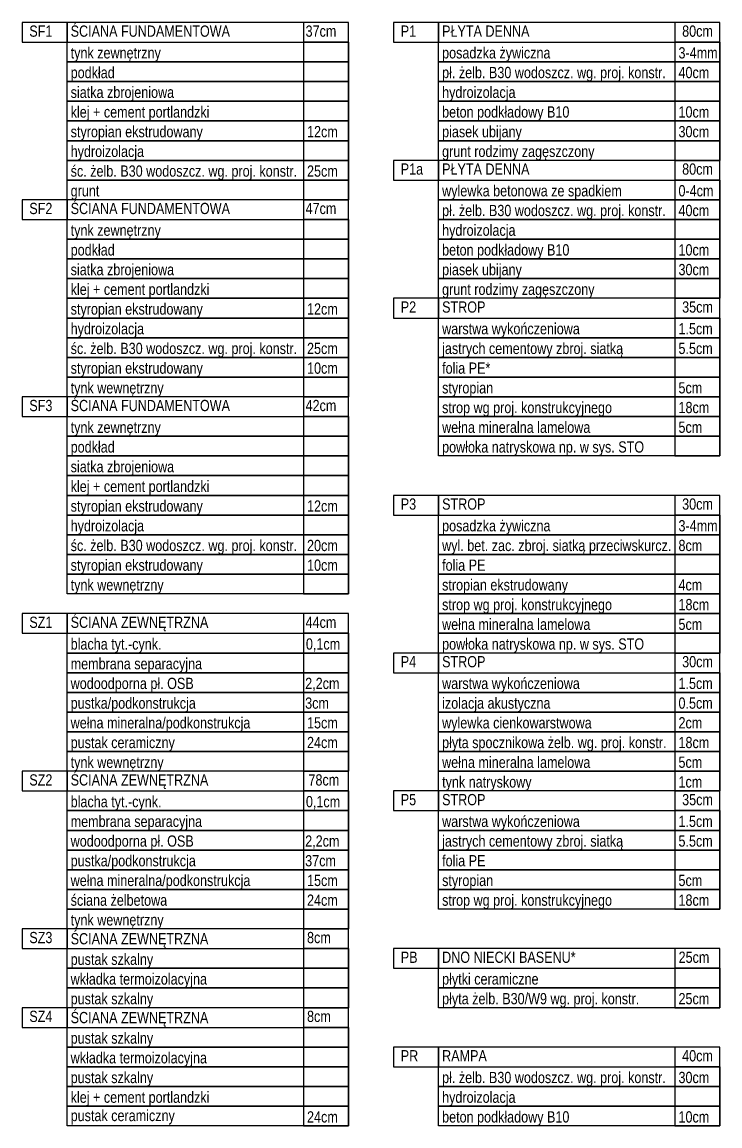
# Model space of a CAD drawing. Header units: millimetres. Extents: x 58205 to 122423, y 1055 to 94479.
# Drawn here: x 72986 to 73916, y 2447 to 3917 of the extents above; entities that cross this region are included whole.
import ezdxf

# ---------------------------------------------------------------- set-up
doc = ezdxf.new("R2010")
doc.units = ezdxf.units.MM
doc.layers.add('+48_OPISY', color=3, linetype='Continuous')
doc.layers.add('OPISY_ŚCIAN', color=3, linetype='Continuous')
doc.styles.add('WRP_ARIAL', font='ARIAL.TTF', dxfattribs={"width": 0.8})

# ---------------------------------------------------------------- blocks, each defined once
blk = doc.blocks.new('SCIANY_TAB')
at = {"layer": 'OPISY_ŚCIAN', "ltscale": 5}
for points in [[(-20, 0), (0, 0), (0, 8.75), (-20, 8.75)], [(0, 0), (125, 0), (125, 8.75), (0, 8.75)], [(105, 0), (125, 0), (125, 8.75), (105, 8.75)]]:
    blk.add_lwpolyline(points, close=True, dxfattribs=at)
at = {"layer": 'OPISY_ŚCIAN', "ltscale": 5, "style": 'WRP_ARIAL', "width": 0.8}
for tag, p in [('SYM', (-16.78, 2.4)), ('OPIS', (3.22, 2.4)), ('WYM', (108.22, 2.4))]:
    blk.add_attdef(tag, p, '', height=5, dxfattribs=at)
blk = doc.blocks.new('SCIANY_WARS')
at = {"layer": 'OPISY_ŚCIAN', "ltscale": 5}
for points in [[(125, -8.75), (0, -8.75), (0, 0), (125, 0)], [(105, -8.75), (125, -8.75), (125, 0), (105, 0)]]:
    blk.add_lwpolyline(points, close=True, dxfattribs=at)
at = {"layer": 'OPISY_ŚCIAN', "ltscale": 5, "style": 'WRP_ARIAL', "width": 0.8}
for tag, p in [('WARSTWA', (1.59, -7.24)), ('GR', (106.59, -7.24))]:
    blk.add_attdef(tag, p, '', height=5, dxfattribs=at)

msp = doc.modelspace()

# ---------------------------------------------------------------- block references
at = {"layer": '+48_OPISY'}
ref = msp.add_blockref('SCIANY_TAB', (73045.809, 3890.478), dxfattribs=dict(at, xscale=2.999999999985448, yscale=3, zscale=3.000000000001328))
ref.add_attrib('OPIS', 'ŚCIANA FUNDAMENTOWA', (73050.574, 3897.678), dxfattribs={"layer": 'OPISY_ŚCIAN', "ltscale": 5, "height": 15, "style": 'WRP_ARIAL', "width": 0.8})
ref.add_attrib('SYM', 'SF1', (72995.469, 3897.678), dxfattribs={"layer": 'OPISY_ŚCIAN', "ltscale": 5, "height": 15, "style": 'WRP_ARIAL', "width": 0.8})
ref.add_attrib('WYM', '37cm', (73363.649, 3897.678), dxfattribs={"layer": 'OPISY_ŚCIAN', "ltscale": 5, "height": 15, "style": 'WRP_ARIAL', "width": 0.8})
ref = msp.add_blockref('SCIANY_WARS', (73045.809, 3890.478), dxfattribs=dict(at, xscale=2.999999999985448, yscale=3, zscale=3.000000000001328))
ref.add_attrib('WARSTWA', 'tynk zewnętrzny', (73050.574, 3868.746), dxfattribs={"layer": 'OPISY_ŚCIAN', "ltscale": 5, "height": 15, "style": 'WRP_ARIAL', "width": 0.8})
ref = msp.add_blockref('SCIANY_WARS', (73045.809, 3864.228), dxfattribs=dict(at, xscale=2.999999999985448, yscale=3, zscale=3.000000000001328))
ref.add_attrib('WARSTWA', 'podkład', (73050.574, 3842.496), dxfattribs={"layer": 'OPISY_ŚCIAN', "ltscale": 5, "height": 15, "style": 'WRP_ARIAL', "width": 0.8})
ref = msp.add_blockref('SCIANY_WARS', (73045.809, 3837.978), dxfattribs=dict(at, xscale=2.999999999985448, yscale=3, zscale=3.000000000001328))
ref.add_attrib('WARSTWA', 'siatka zbrojeniowa', (73050.574, 3816.246), dxfattribs={"layer": 'OPISY_ŚCIAN', "ltscale": 5, "height": 15, "style": 'WRP_ARIAL', "width": 0.8})
ref = msp.add_blockref('SCIANY_WARS', (73045.809, 3811.728), dxfattribs=dict(at, xscale=2.999999999985448, yscale=3, zscale=3.000000000001328))
ref.add_attrib('WARSTWA', 'klej + cement portlandzki', (73050.574, 3789.996), dxfattribs={"layer": 'OPISY_ŚCIAN', "ltscale": 5, "height": 15, "style": 'WRP_ARIAL', "width": 0.8})
at = {"layer": '+48_OPISY', "xscale": 2.999999999985448, "yscale": 3, "zscale": 3.000000000001328}
for p, values in [((73045.809, 3785.478), {'WARSTWA': 'styropian ekstrudowany', 'GR': '12cm'}), ((73045.809, 3549.228), {'WARSTWA': 'styropian ekstrudowany', 'GR': '12cm'}), ((73045.809, 3286.728), {'WARSTWA': 'styropian ekstrudowany', 'GR': '12cm'}), ((73045.809, 2997.978), {'WARSTWA': 'wełna mineralna/podkonstrukcja', 'GR': '15cm'}), ((73045.809, 2971.728), {'WARSTWA': 'pustak ceramiczny', 'GR': '24cm'}), ((73045.809, 2787.978), {'WARSTWA': 'wełna mineralna/podkonstrukcja', 'GR': '15cm'}), ((73045.809, 2761.728), {'WARSTWA': 'ściana żelbetowa', 'GR': '24cm'})]:
    msp.add_blockref('SCIANY_WARS', p, dxfattribs=at).add_auto_attribs(values)
at = {"layer": '+48_OPISY'}
ref = msp.add_blockref('SCIANY_WARS', (73045.809, 3759.228), dxfattribs=dict(at, xscale=2.999999999985448, yscale=3, zscale=3.000000000001328))
ref.add_attrib('WARSTWA', 'hydroizolacja', (73050.574, 3737.496), dxfattribs={"layer": 'OPISY_ŚCIAN', "ltscale": 5, "height": 15, "style": 'WRP_ARIAL', "width": 0.8})
ref = msp.add_blockref('SCIANY_TAB', (73045.809, 3654.228), dxfattribs=dict(at, xscale=2.999999999985448, yscale=3, zscale=3.000000000001328))
ref.add_attrib('OPIS', 'ŚCIANA FUNDAMENTOWA', (73050.574, 3661.428), dxfattribs={"layer": 'OPISY_ŚCIAN', "ltscale": 5, "height": 15, "style": 'WRP_ARIAL', "width": 0.8})
ref.add_attrib('SYM', 'SF2', (72995.469, 3661.428), dxfattribs={"layer": 'OPISY_ŚCIAN', "ltscale": 5, "height": 15, "style": 'WRP_ARIAL', "width": 0.8})
ref.add_attrib('WYM', '47cm', (73363.649, 3661.428), dxfattribs={"layer": 'OPISY_ŚCIAN', "ltscale": 5, "height": 15, "style": 'WRP_ARIAL', "width": 0.8})
ref = msp.add_blockref('SCIANY_WARS', (73045.809, 3654.228), dxfattribs=dict(at, xscale=2.999999999985448, yscale=3, zscale=3.000000000001328))
ref.add_attrib('WARSTWA', 'tynk zewnętrzny', (73050.574, 3632.496), dxfattribs={"layer": 'OPISY_ŚCIAN', "ltscale": 5, "height": 15, "style": 'WRP_ARIAL', "width": 0.8})
ref = msp.add_blockref('SCIANY_WARS', (73045.809, 3627.978), dxfattribs=dict(at, xscale=2.999999999985448, yscale=3, zscale=3.000000000001328))
ref.add_attrib('WARSTWA', 'podkład', (73050.574, 3606.246), dxfattribs={"layer": 'OPISY_ŚCIAN', "ltscale": 5, "height": 15, "style": 'WRP_ARIAL', "width": 0.8})
ref = msp.add_blockref('SCIANY_WARS', (73045.809, 3601.728), dxfattribs=dict(at, xscale=2.999999999985448, yscale=3, zscale=3.000000000001328))
ref.add_attrib('WARSTWA', 'siatka zbrojeniowa', (73050.574, 3579.996), dxfattribs={"layer": 'OPISY_ŚCIAN', "ltscale": 5, "height": 15, "style": 'WRP_ARIAL', "width": 0.8})
ref = msp.add_blockref('SCIANY_WARS', (73045.809, 3575.478), dxfattribs=dict(at, xscale=2.999999999985448, yscale=3, zscale=3.000000000001328))
ref.add_attrib('WARSTWA', 'klej + cement portlandzki', (73050.574, 3553.746), dxfattribs={"layer": 'OPISY_ŚCIAN', "ltscale": 5, "height": 15, "style": 'WRP_ARIAL', "width": 0.8})
ref = msp.add_blockref('SCIANY_WARS', (73045.809, 3522.978), dxfattribs=dict(at, xscale=2.999999999985448, yscale=3, zscale=3.000000000001328))
ref.add_attrib('WARSTWA', 'hydroizolacja', (73050.574, 3501.246), dxfattribs={"layer": 'OPISY_ŚCIAN', "ltscale": 5, "height": 15, "style": 'WRP_ARIAL', "width": 0.8})
ref = msp.add_blockref('SCIANY_TAB', (73045.809, 3391.728), dxfattribs=dict(at, xscale=2.999999999985448, yscale=3, zscale=3.000000000001328))
ref.add_attrib('OPIS', 'ŚCIANA FUNDAMENTOWA', (73050.574, 3398.928), dxfattribs={"layer": 'OPISY_ŚCIAN', "ltscale": 5, "height": 15, "style": 'WRP_ARIAL', "width": 0.8})
ref.add_attrib('SYM', 'SF3', (72995.469, 3398.928), dxfattribs={"layer": 'OPISY_ŚCIAN', "ltscale": 5, "height": 15, "style": 'WRP_ARIAL', "width": 0.8})
ref.add_attrib('WYM', '42cm', (73363.649, 3398.928), dxfattribs={"layer": 'OPISY_ŚCIAN', "ltscale": 5, "height": 15, "style": 'WRP_ARIAL', "width": 0.8})
ref = msp.add_blockref('SCIANY_WARS', (73045.809, 3391.728), dxfattribs=dict(at, xscale=2.999999999985448, yscale=3, zscale=3.000000000001328))
ref.add_attrib('WARSTWA', 'tynk zewnętrzny', (73050.574, 3369.996), dxfattribs={"layer": 'OPISY_ŚCIAN', "ltscale": 5, "height": 15, "style": 'WRP_ARIAL', "width": 0.8})
ref = msp.add_blockref('SCIANY_WARS', (73045.809, 3365.478), dxfattribs=dict(at, xscale=2.999999999985448, yscale=3, zscale=3.000000000001328))
ref.add_attrib('WARSTWA', 'podkład', (73050.574, 3343.746), dxfattribs={"layer": 'OPISY_ŚCIAN', "ltscale": 5, "height": 15, "style": 'WRP_ARIAL', "width": 0.8})
ref = msp.add_blockref('SCIANY_WARS', (73045.809, 3339.228), dxfattribs=dict(at, xscale=2.999999999985448, yscale=3, zscale=3.000000000001328))
ref.add_attrib('WARSTWA', 'siatka zbrojeniowa', (73050.574, 3317.496), dxfattribs={"layer": 'OPISY_ŚCIAN', "ltscale": 5, "height": 15, "style": 'WRP_ARIAL', "width": 0.8})
ref = msp.add_blockref('SCIANY_WARS', (73045.809, 3312.978), dxfattribs=dict(at, xscale=2.999999999985448, yscale=3, zscale=3.000000000001328))
ref.add_attrib('WARSTWA', 'klej + cement portlandzki', (73050.574, 3291.246), dxfattribs={"layer": 'OPISY_ŚCIAN', "ltscale": 5, "height": 15, "style": 'WRP_ARIAL', "width": 0.8})
ref = msp.add_blockref('SCIANY_WARS', (73045.809, 3260.478), dxfattribs=dict(at, xscale=2.999999999985448, yscale=3, zscale=3.000000000001328))
ref.add_attrib('WARSTWA', 'hydroizolacja', (73050.574, 3238.746), dxfattribs={"layer": 'OPISY_ŚCIAN', "ltscale": 5, "height": 15, "style": 'WRP_ARIAL', "width": 0.8})
ref = msp.add_blockref('SCIANY_TAB', (73045.809, 3102.978), dxfattribs=dict(at, xscale=2.999999999985448, yscale=3, zscale=3.000000000001328))
ref.add_attrib('OPIS', 'ŚCIANA ZEWNĘTRZNA', (73050.574, 3110.178), dxfattribs={"layer": 'OPISY_ŚCIAN', "ltscale": 5, "height": 15, "style": 'WRP_ARIAL', "width": 0.8})
ref.add_attrib('SYM', 'SZ1', (72995.469, 3110.178), dxfattribs={"layer": 'OPISY_ŚCIAN', "ltscale": 5, "height": 15, "style": 'WRP_ARIAL', "width": 0.8})
ref.add_attrib('WYM', '44cm', (73363.649, 3110.178), dxfattribs={"layer": 'OPISY_ŚCIAN', "ltscale": 5, "height": 15, "style": 'WRP_ARIAL', "width": 0.8})
ref = msp.add_blockref('SCIANY_WARS', (73045.809, 3102.978), dxfattribs=dict(at, xscale=2.999999999985448, yscale=3, zscale=3.000000000001328))
ref.add_attrib('WARSTWA', 'blacha tyt.-cynk.', (73050.574, 3081.246), dxfattribs={"layer": 'OPISY_ŚCIAN', "ltscale": 5, "height": 15, "style": 'WRP_ARIAL', "width": 0.8})
ref.add_attrib('GR', '0,1cm', (73364.061, 3081.246), dxfattribs={"layer": 'OPISY_ŚCIAN', "ltscale": 5, "height": 15, "style": 'WRP_ARIAL', "width": 0.8})
ref = msp.add_blockref('SCIANY_WARS', (73045.809, 3076.728), dxfattribs=dict(at, xscale=2.999999999985448, yscale=3, zscale=3.000000000001328))
ref.add_attrib('WARSTWA', 'membrana separacyjna ', (73050.574, 3054.996), dxfattribs={"layer": 'OPISY_ŚCIAN', "ltscale": 5, "height": 15, "style": 'WRP_ARIAL', "width": 0.8})
ref = msp.add_blockref('SCIANY_WARS', (73045.809, 3050.478), dxfattribs=dict(at, xscale=2.999999999985448, yscale=3, zscale=3.000000000001328))
ref.add_attrib('WARSTWA', 'wodoodporna pł. OSB', (73050.574, 3028.746), dxfattribs={"layer": 'OPISY_ŚCIAN', "ltscale": 5, "height": 15, "style": 'WRP_ARIAL', "width": 0.8})
ref.add_attrib('GR', '2,2cm', (73363.102, 3028.746), dxfattribs={"layer": 'OPISY_ŚCIAN', "ltscale": 5, "height": 15, "style": 'WRP_ARIAL', "width": 0.8})
ref = msp.add_blockref('SCIANY_WARS', (73045.809, 3024.228), dxfattribs=dict(at, xscale=2.999999999985448, yscale=3, zscale=3.000000000001328))
ref.add_attrib('WARSTWA', 'pustka/podkonstrukcja', (73050.574, 3002.496), dxfattribs={"layer": 'OPISY_ŚCIAN', "ltscale": 5, "height": 15, "style": 'WRP_ARIAL', "width": 0.8})
ref.add_attrib('GR', '3cm', (73363.102, 3002.496), dxfattribs={"layer": 'OPISY_ŚCIAN', "ltscale": 5, "height": 15, "style": 'WRP_ARIAL', "width": 0.8})
ref = msp.add_blockref('SCIANY_WARS', (73045.809, 2945.478), dxfattribs=dict(at, xscale=2.999999999985448, yscale=3, zscale=3.000000000001328))
ref.add_attrib('WARSTWA', 'tynk wewnętrzny', (73050.574, 2923.746), dxfattribs={"layer": 'OPISY_ŚCIAN', "ltscale": 5, "height": 15, "style": 'WRP_ARIAL', "width": 0.8})
ref = msp.add_blockref('SCIANY_TAB', (73045.809, 2892.978), dxfattribs=dict(at, xscale=2.999999999985448, yscale=3, zscale=3.000000000001328))
ref.add_attrib('OPIS', 'ŚCIANA ZEWNĘTRZNA', (73050.574, 2900.178), dxfattribs={"layer": 'OPISY_ŚCIAN', "ltscale": 5, "height": 15, "style": 'WRP_ARIAL', "width": 0.8})
ref.add_attrib('SYM', 'SZ2', (72995.469, 2900.178), dxfattribs={"layer": 'OPISY_ŚCIAN', "ltscale": 5, "height": 15, "style": 'WRP_ARIAL', "width": 0.8})
ref.add_attrib('WYM', '78cm', (73367.477, 2900.178), dxfattribs={"layer": 'OPISY_ŚCIAN', "ltscale": 5, "height": 15, "style": 'WRP_ARIAL', "width": 0.8})
ref = msp.add_blockref('SCIANY_WARS', (73045.809, 2892.978), dxfattribs=dict(at, xscale=2.999999999985448, yscale=3, zscale=3.000000000001328))
ref.add_attrib('WARSTWA', 'blacha tyt.-cynk.', (73050.574, 2871.246), dxfattribs={"layer": 'OPISY_ŚCIAN', "ltscale": 5, "height": 15, "style": 'WRP_ARIAL', "width": 0.8})
ref.add_attrib('GR', '0,1cm', (73364.061, 2871.246), dxfattribs={"layer": 'OPISY_ŚCIAN', "ltscale": 5, "height": 15, "style": 'WRP_ARIAL', "width": 0.8})
ref = msp.add_blockref('SCIANY_WARS', (73045.809, 2866.728), dxfattribs=dict(at, xscale=2.999999999985448, yscale=3, zscale=3.000000000001328))
ref.add_attrib('WARSTWA', 'membrana separacyjna ', (73050.574, 2844.996), dxfattribs={"layer": 'OPISY_ŚCIAN', "ltscale": 5, "height": 15, "style": 'WRP_ARIAL', "width": 0.8})
ref = msp.add_blockref('SCIANY_WARS', (73045.809, 2840.478), dxfattribs=dict(at, xscale=2.999999999985448, yscale=3, zscale=3.000000000001328))
ref.add_attrib('WARSTWA', 'wodoodporna pł. OSB', (73050.574, 2818.746), dxfattribs={"layer": 'OPISY_ŚCIAN', "ltscale": 5, "height": 15, "style": 'WRP_ARIAL', "width": 0.8})
ref.add_attrib('GR', '2,2cm', (73363.102, 2818.746), dxfattribs={"layer": 'OPISY_ŚCIAN', "ltscale": 5, "height": 15, "style": 'WRP_ARIAL', "width": 0.8})
ref = msp.add_blockref('SCIANY_WARS', (73045.809, 2814.228), dxfattribs=dict(at, xscale=2.999999999985448, yscale=3, zscale=3.000000000001328))
ref.add_attrib('WARSTWA', 'pustka/podkonstrukcja', (73050.574, 2792.496), dxfattribs={"layer": 'OPISY_ŚCIAN', "ltscale": 5, "height": 15, "style": 'WRP_ARIAL', "width": 0.8})
ref.add_attrib('GR', '37cm', (73363.102, 2792.496), dxfattribs={"layer": 'OPISY_ŚCIAN', "ltscale": 5, "height": 15, "style": 'WRP_ARIAL', "width": 0.8})
ref = msp.add_blockref('SCIANY_WARS', (73045.809, 2735.478), dxfattribs=dict(at, xscale=2.999999999985448, yscale=3, zscale=3.000000000001328))
ref.add_attrib('WARSTWA', 'tynk wewnętrzny', (73050.574, 2713.746), dxfattribs={"layer": 'OPISY_ŚCIAN', "ltscale": 5, "height": 15, "style": 'WRP_ARIAL', "width": 0.8})
ref = msp.add_blockref('SCIANY_TAB', (73045.809, 2682.978), dxfattribs=dict(at, xscale=2.999999999985448, yscale=2.999999999996362, zscale=2.999999999996969))
ref.add_attrib('OPIS', 'ŚCIANA ZEWNĘTRZNA', (73050.574, 2688.585), dxfattribs={"layer": 'OPISY_ŚCIAN', "ltscale": 5, "height": 15, "style": 'WRP_ARIAL', "width": 0.8})
ref.add_attrib('SYM', 'SZ3', (72995.469, 2690.178), dxfattribs={"layer": 'OPISY_ŚCIAN', "ltscale": 5, "height": 15, "style": 'WRP_ARIAL', "width": 0.8})
ref.add_attrib('WYM', '8cm', (73365.574, 2690.178), dxfattribs={"layer": 'OPISY_ŚCIAN', "ltscale": 5, "height": 15, "style": 'WRP_ARIAL', "width": 0.8})
ref = msp.add_blockref('SCIANY_TAB', (73045.809, 2577.978), dxfattribs=dict(at, xscale=2.999999999985448, yscale=2.999999999996362, zscale=2.999999999996969))
ref.add_attrib('OPIS', 'ŚCIANA ZEWNĘTRZNA', (73050.574, 2583.585), dxfattribs={"layer": 'OPISY_ŚCIAN', "ltscale": 5, "height": 15, "style": 'WRP_ARIAL', "width": 0.8})
ref.add_attrib('SYM', 'SZ4', (72995.469, 2585.178), dxfattribs={"layer": 'OPISY_ŚCIAN', "ltscale": 5, "height": 15, "style": 'WRP_ARIAL', "width": 0.8})
ref.add_attrib('WYM', '8cm', (73365.574, 2585.178), dxfattribs={"layer": 'OPISY_ŚCIAN', "ltscale": 5, "height": 15, "style": 'WRP_ARIAL', "width": 0.8})
ref = msp.add_blockref('SCIANY_WARS', (73045.809, 2499.228), dxfattribs=dict(at, xscale=2.999999999985448, yscale=3, zscale=3.000000000001328))
ref.add_attrib('WARSTWA', 'klej + cement portlandzki', (73050.574, 2477.496), dxfattribs={"layer": 'OPISY_ŚCIAN', "ltscale": 5, "height": 15, "style": 'WRP_ARIAL', "width": 0.8})
ref = msp.add_blockref('SCIANY_WARS', (73045.809, 2472.978), dxfattribs=dict(at, xscale=2.999999999985448, yscale=3, zscale=3.000000000001328))
ref.add_attrib('WARSTWA', 'pustak ceramiczny ', (73050.574, 2453.083), dxfattribs={"layer": 'OPISY_ŚCIAN', "ltscale": 5, "height": 15, "style": 'WRP_ARIAL', "width": 0.8})
ref.add_attrib('GR', '24cm', (73365.574, 2451.246), dxfattribs={"layer": 'OPISY_ŚCIAN', "ltscale": 5, "height": 15, "style": 'WRP_ARIAL', "width": 0.8})
at = {"layer": 'OPISY_ŚCIAN'}
ref = msp.add_blockref('SCIANY_TAB', (73540.809, 3890.478), dxfattribs=dict(at, xscale=2.999999999985448, yscale=3, zscale=2.999999999999792))
ref.add_attrib('OPIS', 'PŁYTA DENNA', (73545.574, 3897.678), dxfattribs={"ltscale": 5, "height": 15, "style": 'WRP_ARIAL', "width": 0.8})
ref.add_attrib('SYM', 'P1', (73490.469, 3897.678), dxfattribs={"ltscale": 5, "height": 15, "style": 'WRP_ARIAL', "width": 0.8})
ref.add_attrib('WYM', '80cm', (73865.469, 3897.678), dxfattribs={"ltscale": 5, "height": 15, "style": 'WRP_ARIAL', "width": 0.8})
at = {"layer": 'OPISY_ŚCIAN', "xscale": 2.999999999985448}
for p, yscale, zscale, values in [((73540.809, 3890.478), 3, 2.999999999999792, {'WARSTWA': 'posadzka żywiczna', 'GR': '3-4mm'}), ((73540.809, 3864.228), 3, 2.999999999999792, {'WARSTWA': 'pł. żelb. B30 wodoszcz. wg. proj. konstr.', 'GR': '40cm'}), ((73540.809, 3811.728), 3, 2.999999999999792, {'WARSTWA': 'beton podkładowy B10', 'GR': '10cm'}), ((73540.809, 3785.478), 3, 2.999999999999792, {'WARSTWA': 'piasek ubijany', 'GR': '30cm'}), ((73045.809, 3732.978), 3, 2.999999999999792, {'WARSTWA': 'śc. żelb. B30 wodoszcz. wg. proj. konstr.', 'GR': '25cm'}), ((73540.809, 3706.728), 3.000000000010914, 3.000000000010413, {'WARSTWA': 'wylewka betonowa ze spadkiem', 'GR': '0-4cm'}), ((73540.809, 3680.478), 3.000000000010914, 3.000000000010413, {'WARSTWA': 'pł. żelb. B30 wodoszcz. wg. proj. konstr.', 'GR': '40cm'}), ((73540.809, 3627.978), 3.000000000010914, 3.000000000010413, {'WARSTWA': 'beton podkładowy B10', 'GR': '10cm'}), ((73540.809, 3601.728), 3, 2.999999999999792, {'WARSTWA': 'piasek ubijany', 'GR': '30cm'}), ((73540.809, 3522.978), 3, 2.999999999999792, {'WARSTWA': 'warstwa wykończeniowa', 'GR': '1.5cm'}), ((73045.809, 3496.728), 3, 2.999999999999792, {'WARSTWA': 'śc. żelb. B30 wodoszcz. wg. proj. konstr.', 'GR': '25cm'}), ((73540.809, 3496.728), 3, 2.999999999999792, {'WARSTWA': 'jastrych cementowy zbroj. siatką', 'GR': '5.5cm'}), ((73045.809, 3470.478), 3, 2.999999999999792, {'WARSTWA': 'styropian ekstrudowany', 'GR': '10cm'}), ((73540.809, 3444.228), 3, 2.999999999999792, {'WARSTWA': 'styropian', 'GR': '5cm'}), ((73540.809, 3417.978), 3, 2.999999999999792, {'WARSTWA': 'strop wg proj. konstrukcyjnego', 'GR': '18cm'}), ((73540.809, 3391.728), 3, 2.999999999999792, {'WARSTWA': 'wełna mineralna lamelowa', 'GR': '5cm'}), ((73540.809, 3260.478), 3, 2.999999999999792, {'WARSTWA': 'posadzka żywiczna', 'GR': '3-4mm'}), ((73045.809, 3234.228), 3, 2.999999999999792, {'WARSTWA': 'śc. żelb. B30 wodoszcz. wg. proj. konstr.', 'GR': '20cm'}), ((73540.809, 3234.228), 3, 2.999999999999792, {'WARSTWA': 'wyl. bet. zac. zbroj. siatką przeciwskurcz.', 'GR': '8cm'}), ((73045.809, 3207.978), 3, 2.999999999999792, {'WARSTWA': 'styropian ekstrudowany', 'GR': '10cm'}), ((73540.809, 3181.728), 3, 2.999999999999792, {'WARSTWA': 'stropian ekstrudowany', 'GR': '4cm'}), ((73540.809, 3155.478), 3, 2.999999999999792, {'WARSTWA': 'strop wg proj. konstrukcyjnego', 'GR': '18cm'}), ((73540.809, 3129.228), 3, 2.999999999999792, {'WARSTWA': 'wełna mineralna lamelowa', 'GR': '5cm'}), ((73540.809, 3050.478), 3, 2.999999999999792, {'WARSTWA': 'warstwa wykończeniowa', 'GR': '1.5cm'}), ((73540.809, 3024.228), 3, 2.999999999999792, {'WARSTWA': 'izolacja akustyczna', 'GR': '0.5cm'}), ((73540.809, 2997.978), 3, 2.999999999999792, {'WARSTWA': 'wylewka cienkowarstwowa', 'GR': '2cm'}), ((73540.809, 2971.728), 3, 2.999999999999792, {'WARSTWA': 'płyta spocznikowa żelb. wg. proj. konstr.', 'GR': '18cm'}), ((73540.809, 2945.478), 3, 2.999999999999792, {'WARSTWA': 'wełna mineralna lamelowa', 'GR': '5cm'}), ((73540.809, 2919.228), 3, 2.999999999999792, {'WARSTWA': 'tynk natryskowy', 'GR': '1cm'}), ((73540.809, 2866.728), 3, 2.999999999999792, {'WARSTWA': 'warstwa wykończeniowa', 'GR': '1.5cm'}), ((73540.809, 2840.478), 3, 2.999999999999792, {'WARSTWA': 'jastrych cementowy zbroj. siatką', 'GR': '5.5cm'}), ((73540.809, 2787.978), 3, 2.999999999999792, {'WARSTWA': 'styropian', 'GR': '5cm'}), ((73540.809, 2761.728), 3, 2.999999999999792, {'WARSTWA': 'strop wg proj. konstrukcyjnego', 'GR': '18cm'}), ((73540.809, 2630.478), 3.000000000010914, 3.000000000010413, {'WARSTWA': 'płyta żelb. B30/W9 wg. proj. konstr.', 'GR': '25cm'}), ((73540.809, 2525.478), 3, 2.999999999999792, {'WARSTWA': 'pł. żelb. B30 wodoszcz. wg. proj. konstr.', 'GR': '30cm'}), ((73540.809, 2472.978), 3, 2.999999999999792, {'WARSTWA': 'beton podkładowy B10', 'GR': '10cm'})]:
    msp.add_blockref('SCIANY_WARS', p, dxfattribs=dict(at, yscale=yscale, zscale=zscale)).add_auto_attribs(values)
at = {"layer": 'OPISY_ŚCIAN'}
ref = msp.add_blockref('SCIANY_WARS', (73540.809, 3837.978), dxfattribs=dict(at, xscale=2.999999999985448, yscale=3, zscale=2.999999999999792))
ref.add_attrib('WARSTWA', 'hydroizolacja', (73545.574, 3816.246), dxfattribs={"ltscale": 5, "height": 15, "style": 'WRP_ARIAL', "width": 0.8})
ref = msp.add_blockref('SCIANY_WARS', (73540.809, 3759.228), dxfattribs=dict(at, xscale=2.999999999985448, yscale=3, zscale=2.999999999999792))
ref.add_attrib('WARSTWA', 'grunt rodzimy zagęszczony', (73545.574, 3737.496), dxfattribs={"ltscale": 5, "height": 15, "style": 'WRP_ARIAL', "width": 0.8})
ref = msp.add_blockref('SCIANY_TAB', (73540.809, 3706.728), dxfattribs=dict(at, xscale=2.999999999985448, yscale=3.000000000010914, zscale=3.000000000010413))
ref.add_attrib('OPIS', 'PŁYTA DENNA', (73545.574, 3713.928), dxfattribs={"ltscale": 5, "height": 15, "style": 'WRP_ARIAL', "width": 0.8})
ref.add_attrib('SYM', 'P1a', (73490.469, 3713.928), dxfattribs={"ltscale": 5, "height": 15, "style": 'WRP_ARIAL', "width": 0.8})
ref.add_attrib('WYM', '80cm', (73865.469, 3713.928), dxfattribs={"ltscale": 5, "height": 15, "style": 'WRP_ARIAL', "width": 0.8})
ref = msp.add_blockref('SCIANY_WARS', (73045.809, 3706.728), dxfattribs=dict(at, xscale=2.999999999985448, yscale=3, zscale=2.999999999999792))
ref.add_attrib('WARSTWA', 'grunt ', (73050.574, 3684.996), dxfattribs={"ltscale": 5, "height": 15, "style": 'WRP_ARIAL', "width": 0.8})
ref = msp.add_blockref('SCIANY_WARS', (73540.809, 3654.228), dxfattribs=dict(at, xscale=2.999999999985448, yscale=3.000000000010914, zscale=3.000000000010413))
ref.add_attrib('WARSTWA', 'hydroizolacja', (73545.574, 3632.496), dxfattribs={"ltscale": 5, "height": 15, "style": 'WRP_ARIAL', "width": 0.8})
ref = msp.add_blockref('SCIANY_WARS', (73540.809, 3575.478), dxfattribs=dict(at, xscale=2.999999999985448, yscale=3, zscale=2.999999999999792))
ref.add_attrib('WARSTWA', 'grunt rodzimy zagęszczony', (73545.574, 3553.746), dxfattribs={"ltscale": 5, "height": 15, "style": 'WRP_ARIAL', "width": 0.8})
ref = msp.add_blockref('SCIANY_TAB', (73540.809, 3522.978), dxfattribs=dict(at, xscale=2.999999999985448, yscale=3, zscale=2.999999999999792))
ref.add_attrib('OPIS', 'STROP', (73545.574, 3530.178), dxfattribs={"ltscale": 5, "height": 15, "style": 'WRP_ARIAL', "width": 0.8})
ref.add_attrib('SYM', 'P2', (73490.469, 3530.178), dxfattribs={"ltscale": 5, "height": 15, "style": 'WRP_ARIAL', "width": 0.8})
ref.add_attrib('WYM', '35cm', (73865.469, 3530.178), dxfattribs={"ltscale": 5, "height": 15, "style": 'WRP_ARIAL', "width": 0.8})
ref = msp.add_blockref('SCIANY_WARS', (73540.809, 3470.478), dxfattribs=dict(at, xscale=2.999999999985448, yscale=3, zscale=2.999999999999792))
ref.add_attrib('WARSTWA', 'folia PE*', (73545.574, 3448.746), dxfattribs={"ltscale": 5, "height": 15, "style": 'WRP_ARIAL', "width": 0.8})
ref = msp.add_blockref('SCIANY_WARS', (73045.809, 3444.228), dxfattribs=dict(at, xscale=2.999999999985448, yscale=3, zscale=2.999999999999792))
ref.add_attrib('WARSTWA', 'tynk wewnętrzny', (73050.574, 3422.496), dxfattribs={"ltscale": 5, "height": 15, "style": 'WRP_ARIAL', "width": 0.8})
ref = msp.add_blockref('SCIANY_WARS', (73540.809, 3365.478), dxfattribs=dict(at, xscale=2.999999999985448, yscale=3, zscale=2.999999999999792))
ref.add_attrib('WARSTWA', 'powłoka natryskowa np. w sys. STO', (73545.574, 3343.746), dxfattribs={"ltscale": 5, "height": 15, "style": 'WRP_ARIAL', "width": 0.8})
ref = msp.add_blockref('SCIANY_TAB', (73540.809, 3260.478), dxfattribs=dict(at, xscale=2.999999999985448, yscale=3, zscale=2.999999999999792))
ref.add_attrib('OPIS', 'STROP', (73545.574, 3267.678), dxfattribs={"ltscale": 5, "height": 15, "style": 'WRP_ARIAL', "width": 0.8})
ref.add_attrib('SYM', 'P3', (73490.469, 3267.678), dxfattribs={"ltscale": 5, "height": 15, "style": 'WRP_ARIAL', "width": 0.8})
ref.add_attrib('WYM', '30cm', (73865.469, 3267.678), dxfattribs={"ltscale": 5, "height": 15, "style": 'WRP_ARIAL', "width": 0.8})
ref = msp.add_blockref('SCIANY_WARS', (73540.809, 3207.978), dxfattribs=dict(at, xscale=2.999999999985448, yscale=3, zscale=2.999999999999792))
ref.add_attrib('WARSTWA', 'folia PE', (73545.574, 3186.246), dxfattribs={"ltscale": 5, "height": 15, "style": 'WRP_ARIAL', "width": 0.8})
ref = msp.add_blockref('SCIANY_WARS', (73045.809, 3181.728), dxfattribs=dict(at, xscale=2.999999999985448, yscale=3, zscale=2.999999999999792))
ref.add_attrib('WARSTWA', 'tynk wewnętrzny', (73050.574, 3159.996), dxfattribs={"ltscale": 5, "height": 15, "style": 'WRP_ARIAL', "width": 0.8})
ref = msp.add_blockref('SCIANY_WARS', (73540.809, 3102.978), dxfattribs=dict(at, xscale=2.999999999985448, yscale=3, zscale=2.999999999999792))
ref.add_attrib('WARSTWA', 'powłoka natryskowa np. w sys. STO', (73545.574, 3081.246), dxfattribs={"ltscale": 5, "height": 15, "style": 'WRP_ARIAL', "width": 0.8})
ref = msp.add_blockref('SCIANY_TAB', (73540.809, 3050.478), dxfattribs=dict(at, xscale=2.999999999985448, yscale=3, zscale=2.999999999999792))
ref.add_attrib('OPIS', 'STROP', (73545.574, 3057.678), dxfattribs={"ltscale": 5, "height": 15, "style": 'WRP_ARIAL', "width": 0.8})
ref.add_attrib('SYM', 'P4', (73490.469, 3057.678), dxfattribs={"ltscale": 5, "height": 15, "style": 'WRP_ARIAL', "width": 0.8})
ref.add_attrib('WYM', '30cm', (73865.469, 3057.678), dxfattribs={"ltscale": 5, "height": 15, "style": 'WRP_ARIAL', "width": 0.8})
ref = msp.add_blockref('SCIANY_TAB', (73540.809, 2866.728), dxfattribs=dict(at, xscale=2.999999999985448, yscale=3, zscale=2.999999999999792))
ref.add_attrib('OPIS', 'STROP', (73545.574, 2873.928), dxfattribs={"ltscale": 5, "height": 15, "style": 'WRP_ARIAL', "width": 0.8})
ref.add_attrib('SYM', 'P5', (73490.469, 2873.928), dxfattribs={"ltscale": 5, "height": 15, "style": 'WRP_ARIAL', "width": 0.8})
ref.add_attrib('WYM', '35cm', (73865.469, 2873.928), dxfattribs={"ltscale": 5, "height": 15, "style": 'WRP_ARIAL', "width": 0.8})
ref = msp.add_blockref('SCIANY_WARS', (73540.809, 2814.228), dxfattribs=dict(at, xscale=2.999999999985448, yscale=3, zscale=2.999999999999792))
ref.add_attrib('WARSTWA', 'folia PE', (73545.574, 2792.496), dxfattribs={"ltscale": 5, "height": 15, "style": 'WRP_ARIAL', "width": 0.8})
ref = msp.add_blockref('SCIANY_WARS', (73045.809, 2682.978), dxfattribs=dict(at, xscale=2.999999999985448, yscale=2.999999999996362, zscale=2.999999999996712))
ref.add_attrib('WARSTWA', 'pustak szkalny ', (73050.574, 2661.246), dxfattribs={"ltscale": 5, "height": 15, "style": 'WRP_ARIAL', "width": 0.8})
ref = msp.add_blockref('SCIANY_TAB', (73540.809, 2656.728), dxfattribs=dict(at, xscale=2.999999999985448, yscale=3.000000000010914, zscale=3.000000000010413))
ref.add_attrib('OPIS', 'DNO NIECKI BASENU*', (73545.574, 2663.928), dxfattribs={"ltscale": 5, "height": 15, "style": 'WRP_ARIAL', "width": 0.8})
ref.add_attrib('SYM', 'PB', (73490.469, 2663.928), dxfattribs={"ltscale": 5, "height": 15, "style": 'WRP_ARIAL', "width": 0.8})
ref.add_attrib('WYM', '25cm', (73860.729, 2663.928), dxfattribs={"ltscale": 5, "height": 15, "style": 'WRP_ARIAL', "width": 0.8})
ref = msp.add_blockref('SCIANY_WARS', (73045.809, 2656.728), dxfattribs=dict(at, xscale=2.999999999985448, yscale=2.999999999996362, zscale=2.999999999996712))
ref.add_attrib('WARSTWA', 'wkładka termoizolacyjna', (73050.574, 2634.996), dxfattribs={"ltscale": 5, "height": 15, "style": 'WRP_ARIAL', "width": 0.8})
ref = msp.add_blockref('SCIANY_WARS', (73540.809, 2656.728), dxfattribs=dict(at, xscale=2.999999999985448, yscale=3.000000000010914, zscale=3.000000000010413))
ref.add_attrib('WARSTWA', 'płytki ceramiczne', (73545.574, 2634.996), dxfattribs={"ltscale": 5, "height": 15, "style": 'WRP_ARIAL', "width": 0.8})
ref = msp.add_blockref('SCIANY_WARS', (73045.809, 2630.478), dxfattribs=dict(at, xscale=2.999999999985448, yscale=2.999999999996362, zscale=2.999999999996712))
ref.add_attrib('WARSTWA', 'pustak szkalny ', (73050.574, 2608.746), dxfattribs={"ltscale": 5, "height": 15, "style": 'WRP_ARIAL', "width": 0.8})
ref = msp.add_blockref('SCIANY_WARS', (73045.809, 2577.978), dxfattribs=dict(at, xscale=2.999999999985448, yscale=2.999999999996362, zscale=2.999999999996712))
ref.add_attrib('WARSTWA', 'pustak szkalny ', (73050.574, 2556.246), dxfattribs={"ltscale": 5, "height": 15, "style": 'WRP_ARIAL', "width": 0.8})
ref = msp.add_blockref('SCIANY_WARS', (73045.809, 2551.728), dxfattribs=dict(at, xscale=2.999999999985448, yscale=2.999999999996362, zscale=2.999999999996712))
ref.add_attrib('WARSTWA', 'wkładka termoizolacyjna', (73050.574, 2529.996), dxfattribs={"ltscale": 5, "height": 15, "style": 'WRP_ARIAL', "width": 0.8})
ref = msp.add_blockref('SCIANY_TAB', (73540.809, 2525.478), dxfattribs=dict(at, xscale=2.999999999985448, yscale=3, zscale=2.999999999999792))
ref.add_attrib('OPIS', 'RAMPA', (73545.574, 2532.678), dxfattribs={"ltscale": 5, "height": 15, "style": 'WRP_ARIAL', "width": 0.8})
ref.add_attrib('SYM', 'PR', (73490.469, 2532.678), dxfattribs={"ltscale": 5, "height": 15, "style": 'WRP_ARIAL', "width": 0.8})
ref.add_attrib('WYM', '40cm', (73865.469, 2532.678), dxfattribs={"ltscale": 5, "height": 15, "style": 'WRP_ARIAL', "width": 0.8})
ref = msp.add_blockref('SCIANY_WARS', (73045.809, 2525.478), dxfattribs=dict(at, xscale=2.999999999985448, yscale=2.999999999996362, zscale=2.999999999996712))
ref.add_attrib('WARSTWA', 'pustak szkalny ', (73050.574, 2503.746), dxfattribs={"ltscale": 5, "height": 15, "style": 'WRP_ARIAL', "width": 0.8})
ref = msp.add_blockref('SCIANY_WARS', (73540.809, 2499.228), dxfattribs=dict(at, xscale=2.999999999985448, yscale=3, zscale=2.999999999999792))
ref.add_attrib('WARSTWA', 'hydroizolacja', (73545.574, 2477.496), dxfattribs={"ltscale": 5, "height": 15, "style": 'WRP_ARIAL', "width": 0.8})

doc.saveas('drawing.dxf')
